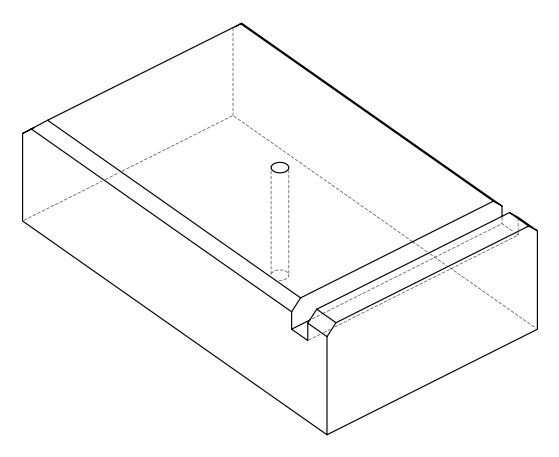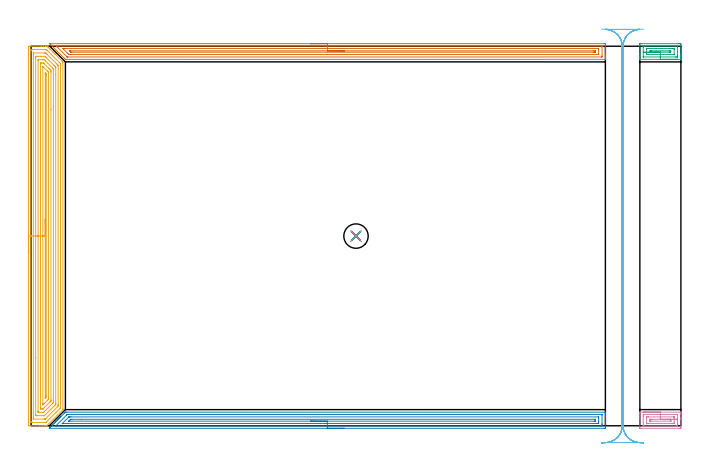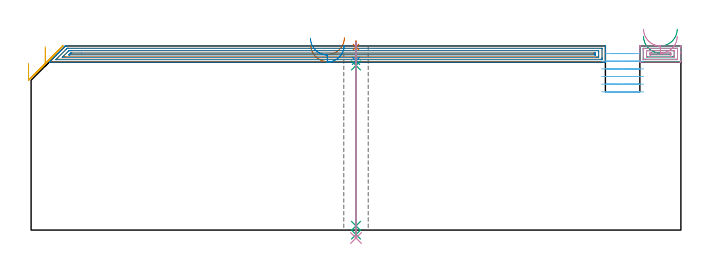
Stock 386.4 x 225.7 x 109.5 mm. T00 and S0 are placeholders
(PLAN: 10 operations, 5 tool changes, 45.2 min)
(1 AREA_MILL | FG_CHAMFER_SURFACE | UGT0205_001 | 10.61 min | 14761 mm3)
(2 AREA_MILL_1 | FG_CHAMFER_SURFACE_1 | UGT0205_001 | 10.63 min | 15770 mm3)
(3 AREA_MILL_2 | FG_CHAMFER_SURFACE_2 | UGT0205_001 | 0.97 min | 1296 mm3)
(4 AREA_MILL_3 | FG_CHAMFER_SURFACE_3 | UGT0205_001 | 0.98 min | 1389 mm3)
(5 AREA_MILL_4 | FG_CHAMFER_SURFACE_4 | UGT0205_001 | 14.39 min | 45898 mm3)
(6 MILL_RECTANGULAR_SLOT | SLOT_RECTANGULAR | UGT0201_136 | Follow Part, ap 5, ae 75% | 6.53 min | 125310 mm3)
(7 SPOT_DRILL | STEP1HOLE | NXT0321_9005460120000 | 0.03 min | 5 mm3)
(8 DRILL_BLIND_HOLE_INTO_CENTER | STEP1HOLE | NXT0301_030 | 0.05 min | 214 mm3)
(9 GUN_DRILL_THROUGH_HOLE | STEP1HOLE | UGT0307_001 | 0.52 min | 1962 mm3)
(10 SPADE_DRILL_TO_ENLARGE_THROUGH_HOLE | STEP1HOLE | UGT0306_005 | 0.47 min | 15858 mm3)
(TOOL UGT0205_001 | Chamfer Mill 20 x 3 x 45 deg. | D20 FL50 Z2)
(TOOL UGT0201_136 | Carbide End Mill 20.0 | D20 FL30 Z4)
(TOOL NXT0321_9005460120000 | NC Spot Drill, 142deg, 12mm, Carbide, Uncoated | D12 PA142 FL30 Z2)
(TOOL NXT0301_030 | Carbide Drill 5.9mm [860.1-0590-018A1-MM 2214] | D5.9 PA140 FL28 Z2)
(TOOL UGT0307_001 | Gun Drill 5 mm | D5 PA130 FL24 Z1)
(TOOL UGT0306_005 | Spade Drill 14.5mm | D14.5 PA132 FL10 Z2)
(OP 1 AREA_MILL)
G17 G21 G94 G90
T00 M6
G54
G17 G0 G90 X166.3 Y227.2 S1061 M3
G43 Z119.5 H0
Z110.2
G94 G1 X166.338 Z109.328 F250.
X166.452 Z108.464
X166.641 Z107.612
X166.903 Z106.78
X167.237 Z105.974
X167.64 Z105.2
X168.109 Z104.464
X168.64 Z103.772
X169.229 Z103.129
X169.872 Z102.54
X170.564 Z102.008
X171.3 Z101.54
X172.074 Z101.137
X172.88 Z100.803
X173.712 Z100.541
X174.564 Z100.352
X175.429 Z100.238
X176.3 Z100.2
X340.867
X341.137 Y227.197 Z100.202
X341.49 Y227.192 Z100.206
X341.5 Y226.835 Z100.563
Y221.209 Z106.186
Y219.792 Z107.605
Y219.421 Z107.974
Y218.68 Z108.72
Y218.42 Z108.98
X341.493 Y217.972 Z109.42
X341.49 Y217.903 Z109.489
X341.315 Y217.9 Z109.5
X20.677
X20.396 Y217.905 Z109.491
X19.773 Y218.527 Z108.873
X11.435 Y226.865 Z100.534
X11.279 Y227.02 Z100.377
X11.137 Y227.167 Z100.231
X11.118 Y227.194 Z100.204
X11.137 Y227.199 Z100.199
X176.3 Y227.2 Z100.2
Y225.786 Z101.614
X339.079 Y225.785 Z101.615
X339.185 Y225.784 Z101.616
X339.398 Y225.779 Z101.621
X339.491 Y225.77 Z101.63
X339.494 Y225.739 Z101.661
X339.496 Y225.679 Z101.721
X339.5 Y225.258 Z102.142
X339.499 Y219.895 Z107.505
X339.492 Y219.421 Z107.979
X339.49 Y219.323 Z108.077
X339.292 Y219.317 Z108.083
X339.185 Y219.315 Z108.085
X21.677
X21.571 Y219.316 Z108.084
X21.465 Y219.32 Z108.08
X21.44 Y219.322 Z108.078
X21.424 Y219.333 Z108.067
X21.391 Y219.361 Z108.039
X21.329 Y219.421 Z107.979
X15.31 Y225.44 Z101.96
X15.076 Y225.679 Z101.721
X14.999 Y225.762 Z101.638
X14.986 Y225.779 Z101.621
X15.026 Y225.781 Z101.619
X15.097 Y225.784 Z101.616
X15.204 Y225.785 Z101.615
X15.31 Y225.786 Z101.614
X176.3
Y224.372 Z103.028
X337.29 Y224.371 Z103.029
X337.45 Y224.37 Z103.03
X337.477 Y224.368 Z103.032
X337.485 Y224.366 Z103.034
X337.49 Y224.352 Z103.048
X337.495 Y224.241 Z103.159
X337.499 Y224.101 Z103.299
X337.5 Y221.209 Z106.191
X337.499 Y221. Z106.4
X337.493 Y220.789 Z106.611
X337.49 Y220.735 Z106.665
X337.469 Y220.733 Z106.667
X337.41 Y220.731 Z106.669
X337.29 Y220.729 Z106.671
X23.84
X23.36 Y220.73 Z106.67
X22.941 Y220.733 Z106.667
X22.465 Y220.741 Z106.659
X21.993 Y221.209 Z106.191
X21.571 Y221.628 Z105.772
X19.309 Y223.891 Z103.509
X18.888 Y224.317 Z103.083
X18.847 Y224.364 Z103.036
X18.888 Y224.365 Z103.035
X19.303 Y224.37 Z103.03
X19.782 Y224.371 Z103.029
X20.196
X176.3 Y224.372 Z103.028
Y222.957 Z104.443
X334.646
X335.461 Y222.952 Z104.448
X335.482 Y222.951 Z104.449
X335.49 Y222.938 Z104.462
X335.494 Y222.884 Z104.516
X335.498 Y222.773 Z104.627
X335.499 Y222.55 Z104.85
X335.498 Y222.327 Z105.073
X335.494 Y222.216 Z105.184
X335.49 Y222.162 Z105.238
X335.482 Y222.149 Z105.251
X335.457 Y222.148 Z105.252
X334.646 Y222.143 Z105.257
X334.607
X24.214
X23.807 Y222.146 Z105.254
X23.604 Y222.149 Z105.251
X23.508 Y222.152 Z105.248
X23.458 Y222.199 Z105.201
X23.36 Y222.291 Z105.109
X22.788 Y222.865 Z104.535
X22.726 Y222.932 Z104.468
X22.711 Y222.95 Z104.45
X22.714 Y222.951 Z104.449
X22.76 Y222.953 Z104.447
X22.96 Y222.956 Z104.444
X23.36 Y222.957 Z104.443
X176.3
X177.172 Z104.481
X178.037 Z104.595
X178.888 Z104.783
X179.72 Z105.046
X180.526 Z105.38
X181.3 Z105.782
X182.036 Z106.251
X182.728 Z106.782
X183.371 Z107.372
X183.961 Z108.015
X184.492 Z108.707
X184.96 Z109.443
X185.363 Z110.216
X185.697 Z111.022
X185.959 Z111.854
X186.148 Z112.706
X186.262 Z113.571
X186.3 Z114.443
G0 Z119.5
M5
M2
(OP 2 AREA_MILL_1)
G17 G21 G94 G90
T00 M6
G54
G17 G0 G90 X186.15 Y-1.5 S1061 M3
G43 Z119.5 H0
Z109.9
G94 G1 X186.112 Z109.028 F250.
X185.998 Z108.163
X185.809 Z107.312
X185.547 Z106.48
X185.213 Z105.674
X184.81 Z104.9
X184.341 Z104.164
X183.81 Z103.472
X183.221 Z102.829
X182.578 Z102.24
X181.886 Z101.708
X181.15 Z101.24
X180.376 Z100.837
X179.57 Z100.503
X178.738 Z100.241
X177.886 Z100.052
X177.022 Z99.938
X176.15 Z99.9
X10.965
X10.819 Y-1.493 Z99.906
X10.965 Y-1.338 Z100.062
X11.171 Y-1.129 Z100.271
X11.208 Y-1.092 Z100.308
X11.858 Y-0.442 Z100.958
X12.751 Y0.451 Z101.85
X13.644 Y1.344 Z102.743
X14.428 Y2.129 Z103.527
X14.537 Y2.238 Z103.635
X14.721 Y2.422 Z103.82
X15.43 Y3.13 Z104.528
X15.597 Y3.3 Z104.695
X15.763 Y3.464 Z104.862
X15.876 Y3.577 Z104.975
X16.037 Y3.739 Z105.134
X16.195 Y3.896 Z105.294
X16.322 Y4.023 Z105.421
X16.476 Y4.178 Z105.574
X16.627 Y4.328 Z105.726
X16.769 Y4.47 Z105.868
X16.915 Y4.618 Z106.013
X17.059 Y4.76 Z106.158
X17.215 Y4.916 Z106.314
X17.355 Y5.057 Z106.452
X17.492 Y5.193 Z106.59
X17.662 Y5.363 Z106.761
X19.991 Y7.692 Z109.089
X20.34 Y8.039 Z109.438
X20.399 Y8.093 Z109.492
X20.427 Y8.095 Z109.494
X21.233 Y8.1 Z109.5
X341.335
X341.49 Y8.098 Z109.489
X341.497 Y7.951 Z109.344
X341.5 Y7.798 Z109.197
Y7.463 Z108.863
Y6.813 Z108.208
Y5.61 Z107.007
Y5.057 Z106.451
Y-1.092 Z100.305
X341.497 Y-1.371 Z100.026
X341.49 Y-1.492 Z99.905
X341.367 Y-1.499 Z99.899
X340.888 Y-1.5 Z99.9
X176.15
Y-0.086 Z101.314
X14.983 Y-0.085 Z101.315
X14.852
X14.734 Y-0.081 Z101.319
X14.686 Y-0.079 Z101.321
X14.689 Y-0.072 Z101.328
X14.76 Y0.006 Z101.406
X14.839 Y0.087 Z101.487
X20.957 Y6.207 Z107.607
X21.233 Y6.48 Z107.88
X21.405 Y6.644 Z108.044
X21.462 Y6.679 Z108.079
X21.554 Y6.681 Z108.081
X21.745 Y6.684 Z108.084
X22.126 Y6.685 Z108.085
X22.256 Y6.686 Z108.086
X339.103 Y6.685 Z108.085
X339.233
X339.458 Y6.68 Z108.08
X339.481 Y6.679 Z108.079
X339.49 Y6.669 Z108.069
X339.496 Y6.639 Z108.039
X339.498 Y6.609 Z108.009
X339.5 Y6.423 Z107.823
Y1.153 Z102.553
X339.497 Y0.665 Z102.065
X339.492 Y0.282 Z101.682
X339.474 Y-0.079 Z101.321
X339.103 Y-0.084 Z101.316
X338.972 Y-0.085 Z101.315
X176.15 Y-0.086 Z101.314
Y1.328 Z102.728
X18.773 Y1.329 Z102.729
X18.573 Y1.33 Z102.73
X18.555 Y1.332 Z102.732
X18.547 Y1.335 Z102.735
X18.549 Y1.343 Z102.743
X18.555 Y1.354 Z102.754
X22.257 Y5.057 Z106.457
X22.412 Y5.204 Z106.604
X22.467 Y5.256 Z106.656
X22.583 Y5.264 Z106.664
X22.803 Y5.269 Z106.669
X23.019 Y5.27 Z106.67
X23.694 Y5.271 Z106.671
X337.317
X337.39 Y5.27 Z106.67
X337.447 Y5.267 Z106.667
X337.479 Y5.265 Z106.665
X337.49 Y5.236 Z106.636
X337.495 Y5.057 Z106.457
X337.499 Y4.878 Z106.278
X337.5 Y4.178 Z105.578
Y2.241 Z103.641
X337.498 Y1.543 Z102.943
X337.496 Y1.367 Z102.767
X337.491 Y1.341 Z102.741
X337.477 Y1.335 Z102.735
X337.426 Y1.333 Z102.733
X337.317 Y1.33 Z102.73
X336.642 Y1.329 Z102.729
X336.424 Y1.328 Z102.728
X176.15
Y2.743 Z104.143
X23.019
X22.691 Y2.744 Z104.144
X22.524 Y2.747 Z104.147
X22.425 Y2.749 Z104.149
X22.487 Y2.826 Z104.226
X22.545 Y2.888 Z104.288
X23.019 Y3.37 Z104.77
X23.431 Y3.773 Z105.173
X23.501 Y3.84 Z105.24
X23.629 Y3.85 Z105.25
X23.912 Y3.854 Z105.254
X24.239 Y3.856 Z105.256
X29.967 Y3.857 Z105.257
X334.965
X335.367 Y3.855 Z105.255
X335.447 Y3.853 Z105.253
X335.478 Y3.851 Z105.251
X335.49 Y3.821 Z105.221
X335.5 Y3.3 Z104.7
X335.496 Y2.876 Z104.276
X335.492 Y2.771 Z104.171
X335.49 Y2.75 Z104.15
X335.461 Y2.748 Z104.148
X335.393 Y2.745 Z104.145
X335.204 Y2.743 Z104.143
X176.15
X175.278 Z104.181
X174.413 Z104.295
X173.562 Z104.483
X172.73 Z104.746
X171.924 Z105.08
X171.15 Z105.482
X170.414 Z105.951
X169.722 Z106.482
X169.079 Z107.072
X168.49 Z107.715
X167.958 Z108.407
X167.49 Z109.143
X167.087 Z109.916
X166.753 Z110.722
X166.491 Z111.554
X166.302 Z112.406
X166.188 Z113.271
X166.15 Z114.143
G0 Z119.5
M5
M2
(OP 3 AREA_MILL_2)
G17 G21 G94 G90
T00 M6
G54
G17 G0 G90 X384.2 Y217.9 S1061 M3
G43 Z119.5 H0
G94 G1 X384.162 Z118.628 F250.
X384.048 Z117.764
X383.859 Z116.912
X383.597 Z116.08
X383.263 Z115.274
X382.86 Z114.5
X382.391 Z113.764
X381.86 Z113.072
X381.271 Z112.429
X380.628 Z111.84
X379.936 Z111.308
X379.2 Z110.84
X378.426 Z110.437
X377.62 Z110.103
X376.788 Z109.841
X375.936 Z109.652
X375.072 Z109.538
X374.2 Z109.5
X362.156
X362.01 Y217.903 Z109.488
X362.007 Y217.96 Z109.432
X362. Y218.337 Z109.062
Y218.798 Z108.602
Y219.421 Z107.974
Y220.627 Z106.77
Y221.209 Z106.185
X362.001 Y226.573 Z100.824
X362.003 Y227.173 Z100.225
X362.007 Y227.192 Z100.206
X362.602 Y227.2 Z100.2
X385.173
X385.798 Y227.197 Z100.203
X386.393 Y227.192 Z100.206
X386.397 Y227.173 Z100.225
X386.4 Y226.573 Z100.824
Y226.282 Z101.115
Y221.209 Z106.185
Y220.627 Z106.77
Y220.315 Z107.081
Y219.733 Z107.664
Y219.421 Z107.974
Y218.798 Z108.602
Y218.337 Z109.062
X386.398 Y217.962 Z109.429
X386.396 Y217.935 Z109.456
X386.39 Y217.903 Z109.488
X386.244 Y217.9 Z109.5
X374.2
Y219.314 Z108.086
X364.279 Y219.315 Z108.085
X364.067 Y219.319 Z108.081
X364.013 Y219.321 Z108.079
X364.008 Y219.333 Z108.067
X364.003 Y219.366 Z108.034
X364.001 Y219.421 Z107.979
Y225.171 Z102.229
X364.007 Y225.679 Z101.721
X364.01 Y225.769 Z101.631
X364.173 Y225.78 Z101.62
X364.281 Y225.784 Z101.616
X364.386 Y225.785 Z101.615
X365.172 Y225.786 Z101.614
X384.121 Y225.785 Z101.615
X384.333 Y225.781 Z101.619
X384.387 Y225.779 Z101.621
X384.391 Y225.767 Z101.633
X384.397 Y225.734 Z101.666
X384.399 Y225.679 Z101.721
Y219.929 Z107.471
X384.393 Y219.421 Z107.979
X384.39 Y219.331 Z108.069
X384.227 Y219.321 Z108.079
X384.119 Y219.316 Z108.084
X384.014 Y219.315 Z108.085
X383.228 Y219.314 Z108.086
X374.2
Y220.728 Z106.672
X367.063 Y220.729 Z106.671
X366.649 Y220.73 Z106.67
X366.17 Y220.733 Z106.667
X366.02 Y220.735 Z106.665
X366.008 Y221.038 Z106.362
X366.003 Y221.209 Z106.191
X366.001 Y221.379 Z106.021
X366. Y224.061 Z103.339
X366.005 Y224.232 Z103.168
X366.01 Y224.345 Z103.055
X366.014 Y224.366 Z103.034
X366.022 Y224.368 Z103.032
X366.051 Y224.37 Z103.03
X366.17 Y224.371 Z103.029
X381.337
X381.751 Y224.37 Z103.03
X382.23 Y224.367 Z103.033
X382.38 Y224.365 Z103.035
X382.392 Y224.062 Z103.338
X382.397 Y223.891 Z103.509
X382.399 Y223.721 Z103.679
Y221.039 Z106.361
X382.395 Y220.868 Z106.532
X382.39 Y220.755 Z106.645
X382.386 Y220.734 Z106.666
X382.378 Y220.732 Z106.668
X382.349 Y220.73 Z106.67
X382.23 Y220.729 Z106.671
X374.2 Y220.728 Z106.672
Y222.143 Z105.257
X368.847
X368.807
X368.01 Y222.155 Z105.245
X368.006 Y222.945 Z104.455
X368.036 Y222.95 Z104.45
X368.847 Y222.957 Z104.443
X368.886
X379.593
X380.39 Y222.945 Z104.455
X380.393 Y222.155 Z105.245
X379.513 Y222.143 Z105.257
X374.2
X373.328 Z105.295
X372.463 Z105.409
X371.612 Z105.598
X370.78 Z105.86
X369.974 Z106.194
X369.2 Z106.597
X368.464 Z107.066
X367.772 Z107.597
X367.129 Z108.186
X366.539 Z108.829
X366.008 Z109.522
X365.54 Z110.257
X365.137 Z111.031
X364.803 Z111.837
X364.541 Z112.669
X364.352 Z113.521
X364.238 Z114.386
X364.2 Z115.257
G0 Z119.5
M5
M2
(OP 4 AREA_MILL_3)
G17 G21 G94 G90
T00 M6
G54
G17 G0 G90 X364.2 Y8.1 S1061 M3
G43 Z119.5 H0
G94 G1 X364.238 Z118.628 F250.
X364.352 Z117.763
X364.541 Z116.912
X364.803 Z116.08
X365.137 Z115.274
X365.54 Z114.5
X366.008 Z113.764
X366.54 Z113.072
X367.129 Z112.429
X367.772 Z111.839
X368.464 Z111.308
X369.2 Z110.84
X369.974 Z110.437
X370.78 Z110.103
X371.612 Z109.841
X372.464 Z109.652
X373.328 Z109.538
X374.2 Z109.5
X386.244
X386.39 Y8.098 Z109.489
X386.397 Y7.96 Z109.352
X386.4 Y7.815 Z109.214
Y7.426 Z108.825
Y6.813 Z108.208
Y4.75 Z106.148
Y4.178 Z105.573
Y3.586 Z104.982
Y-0.806 Z100.591
X386.396 Y-1.092 Z100.305
X386.39 Y-1.492 Z99.905
X386.209 Y-1.496 Z99.902
X385.798 Y-1.5 Z99.9
X362.602
X362.119 Y-1.495 Z99.903
X362.01 Y-1.492 Z99.906
X362. Y-1.378 Z100.019
Y4.178 Z105.573
Y5.629 Z107.026
Y6.813 Z108.208
Y7.426 Z108.825
Y7.815 Z109.215
X362.003 Y7.96 Z109.352
X362.01 Y8.098 Z109.489
X362.156 Y8.1 Z109.5
X374.2
Y6.686 Z108.086
X384.014 Y6.685 Z108.085
X384.145
X384.364 Y6.68 Z108.08
X384.385 Y6.679 Z108.079
X384.39 Y6.666 Z108.066
X384.396 Y6.638 Z108.038
X384.399 Y6.611 Z108.011
X384.4 Y3.359 Z104.759
Y1.163 Z102.563
X384.399 Y0.665 Z102.065
X384.396 Y0.289 Z101.689
X384.385 Y-0.079 Z101.321
X384.014 Y-0.084 Z101.316
X383.883 Y-0.085 Z101.315
X364.386
X364.255
X364.036 Y-0.08 Z101.32
X364.015 Y-0.079 Z101.321
X364.01 Y-0.066 Z101.334
X364.004 Y-0.039 Z101.361
X364.001 Y-0.011 Z101.389
X364. Y0.166 Z101.566
Y1.923 Z103.323
Y5.437 Z106.837
X364.002 Y5.935 Z107.335
X364.004 Y6.311 Z107.711
X364.015 Y6.679 Z108.079
X364.386 Y6.684 Z108.084
X364.517 Y6.685 Z108.085
X374.2 Y6.686 Z108.086
Y5.272 Z106.672
X382.23 Y5.271 Z106.671
X382.302 Y5.27 Z106.67
X382.36 Y5.267 Z106.667
X382.389 Y5.265 Z106.665
X382.392 Y5.224 Z106.624
X382.397 Y5.057 Z106.457
X382.4 Y4.889 Z106.289
Y2.254 Z103.654
X382.396 Y1.543 Z102.943
X382.392 Y1.383 Z102.783
X382.384 Y1.335 Z102.735
X382.338 Y1.333 Z102.733
X382.23 Y1.331 Z102.731
X381.555 Y1.329 Z102.729
X381.337 Y1.328 Z102.728
X366.17 Y1.329 Z102.729
X366.098 Y1.33 Z102.73
X366.04 Y1.333 Z102.733
X366.011 Y1.335 Z102.735
X366.008 Y1.376 Z102.776
X366.003 Y1.543 Z102.943
X366. Y1.711 Z103.111
Y4.346 Z105.746
X366.004 Y5.057 Z106.457
X366.008 Y5.217 Z106.617
X366.016 Y5.265 Z106.665
X366.062 Y5.267 Z106.667
X366.17 Y5.269 Z106.669
X366.845 Y5.271 Z106.671
X367.063
X374.2 Y5.272 Z106.672
Y3.857 Z105.257
X379.553
X379.88
X380.275 Y3.855 Z105.255
X380.358 Y3.853 Z105.253
X380.389 Y3.851 Z105.251
X380.392 Y3.812 Z105.212
X380.395 Y3.719 Z105.119
X380.4 Y3.345 Z104.745
Y3.3 Z104.7
X380.398 Y2.883 Z104.283
X380.396 Y2.779 Z104.179
X380.392 Y2.754 Z104.154
X380.388 Y2.75 Z104.15
X380.376 Y2.747 Z104.147
X380.308 Y2.744 Z104.144
X380.119 Y2.743 Z104.143
X368.52
X368.125 Y2.745 Z104.145
X368.042 Y2.747 Z104.147
X368.011 Y2.749 Z104.149
X368.008 Y2.788 Z104.188
X368.005 Y2.881 Z104.281
X368. Y3.255 Z104.655
Y3.3 Z104.7
X368.004 Y3.717 Z105.117
X368.007 Y3.821 Z105.221
X368.009 Y3.843 Z105.243
X368.027 Y3.85 Z105.25
X368.092 Y3.853 Z105.253
X368.282 Y3.856 Z105.256
X368.847 Y3.857 Z105.257
X369.173
X374.2
X375.072 Z105.295
X375.936 Z105.409
X376.788 Z105.598
X377.62 Z105.86
X378.426 Z106.194
X379.2 Z106.597
X379.936 Z107.066
X380.628 Z107.597
X381.271 Z108.186
X381.86 Z108.829
X382.392 Z109.521
X382.86 Z110.257
X383.263 Z111.031
X383.597 Z111.837
X383.859 Z112.669
X384.048 Z113.521
X384.162 Z114.386
X384.2 Z115.257
G0 Z119.5
M5
M2
(OP 5 AREA_MILL_4)
G17 G21 G94 G90
T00 M6
G54
G17 G0 G90 X-1.5 Y102.85 S1061 M3
G43 Z119.5 H0
Z99.1
G94 G1 Y102.888 Z98.228 F250.
Y103.002 Z97.363
Y103.191 Z96.512
Y103.453 Z95.68
Y103.787 Z94.874
Y104.19 Z94.1
Y104.658 Z93.364
Y105.19 Z92.672
Y105.779 Z92.029
Y106.422 Z91.439
Y107.114 Z90.908
Y107.85 Z90.44
Y108.624 Z90.037
Y109.43 Z89.703
Y110.262 Z89.441
Y111.113 Z89.252
Y111.978 Z89.138
Y112.85 Z89.1
Y224.663
X-1.499 Y225.07 Z89.101
X-1.495 Y225.552 Z89.103
X-1.492 Y225.691 Z89.106
X-1.019 Y225.7 Z89.578
X6.049 Z96.644
X7.456 Z98.052
X8.7 Z99.294
X9.241 Z99.839
X9.584 Y225.694 Z100.183
X9.596 Y225.692 Z100.195
X9.634 Y225.666 Z100.233
X9.825 Y225.475 Z100.424
X9.878 Y225.423 Z100.475
X9.932 Y225.368 Z100.531
X10.116 Y225.184 Z100.715
X10.173 Y225.129 Z100.769
X10.23 Y225.07 Z100.829
X10.407 Y224.893 Z101.006
X10.467 Y224.834 Z101.064
X11.146 Y224.154 Z101.746
X11.351 Y223.951 Z101.947
X12. Y223.301 Z102.599
X12.234 Y223.068 Z102.83
X12.852 Y222.448 Z103.452
X12.913 Y222.388 Z103.512
X13.118 Y222.184 Z103.714
X13.706 Y221.595 Z104.305
X13.807 Y221.494 Z104.406
X14.001 Y221.301 Z104.597
X14.105 Y221.195 Z104.704
X14.191 Y221.109 Z104.791
X14.296 Y221.006 Z104.892
X18.419 Y216.883 Z109.015
X18.556 Y216.745 Z109.154
X18.726 Y216.575 Z109.323
X18.861 Y216.441 Z109.457
X18.874 Y216.425 Z109.47
X18.895 Y216.396 Z109.49
X18.9 Y216.128 Z109.5
Y9.97
X18.893 Y9.595 Z109.493
X18.871 Y9.572 Z109.471
X18.861 Y9.561 Z109.46
X9.38 Y0.079 Z99.978
X9.3 Y0.01 Z99.896
X9.223 Y0. Z99.822
X9.142 Z99.741
X8.538 Z99.138
X7.816 Z98.412
X6.572 Z97.169
X5.166 Z95.761
X-1.281 Y0.001 Z89.316
X-1.492 Y0.01 Z89.106
X-1.499 Y0.221 Z89.099
Y0.25
X-1.5 Y112.85 Z89.1
X-0.086 Z90.514
Y222.337
X-0.085 Y223.231 Z90.515
X-0.084 Y223.282 Z90.516
X-0.071 Y223.69 Z90.529
X0.337 Y223.697 Z90.937
X1.632 Y223.7 Z92.232
X8.287 Y223.699 Z98.887
X8.7 Y223.696 Z99.3
X9.113 Y223.69 Z99.713
X9.157 Y223.682 Z99.757
X9.184 Y223.659 Z99.784
X9.239 Y223.608 Z99.839
X9.349 Y223.5 Z99.949
X9.569 Y223.282 Z100.169
X16.721 Y216.128 Z107.321
X17.479 Y215.292 Z108.079
X17.486 Y214.34 Z108.086
Y11.36
X17.482 Y10.938 Z108.082
X17.479 Y10.728 Z108.079
X17.472 Y10.633 Z108.072
X17.423 Y10.58 Z108.023
X17.314 Y10.466 Z107.914
X14.885 Y8.034 Z105.485
X9.268 Y2.418 Z99.868
X8.981 Y2.134 Z99.581
X8.885 Y2.044 Z99.485
X8.851 Y2.013 Z99.451
X8.803 Y2.009 Z99.403
X8.7 Y2.005 Z99.3
X8.229 Y2. Z98.829
X0.748 Y2.001 Z91.348
X0.274 Y2.003 Z90.874
X0.032 Y2.01 Z90.632
X-0.079 Y2.026 Z90.521
X-0.085 Y2.367 Z90.515
Y2.418
X-0.086 Y112.85 Z90.514
X1.328 Z91.928
X1.329 Y220.906 Z91.929
X1.33 Y221.494 Z91.93
X1.333 Y221.646 Z91.933
X1.335 Y221.682 Z91.935
X1.339 Y221.69 Z91.939
X1.36 Y221.694 Z91.96
X1.429 Y221.699 Z92.029
X7.816 Z98.416
X8.5 Y221.696 Z99.1
X8.7 Y221.69 Z99.3
X8.903 Y221.494 Z99.503
X9.584 Y220.817 Z100.184
X9.802 Y220.599 Z100.402
X15.165 Y215.234 Z105.765
X15.768 Y214.62 Z106.368
X16.033 Y214.34 Z106.633
X16.065 Y214.297 Z106.665
X16.067 Y214.263 Z106.667
X16.07 Y214.187 Z106.67
X16.071 Y214.034 Z106.671
Y12.842
X16.068 Y12.254 Z106.668
X16.065 Y11.954 Z106.665
X16.055 Y11.666 Z106.655
X15.765 Y11.364 Z106.365
X8.607 Y4.206 Z99.207
X8.445 Y4.053 Z99.045
X8.415 Y4.026 Z99.015
X8.36 Y4.01 Z98.96
X8.224 Y4.005 Z98.824
X8.02 Y4.001 Z98.62
X1.632 Z92.232
X1.428 Y4.003 Z92.028
X1.37 Y4.006 Z91.97
X1.339 Y4.01 Z91.939
X1.335 Y4.025 Z91.935
X1.332 Y4.104 Z91.932
X1.33 Y4.206 Z91.93
X1.329 Y4.513 Z91.929
X1.328 Y5.101 Z91.928
Y112.85
X2.743 Z93.343
Y218.811
X2.747 Y219.471 Z93.347
X2.75 Y219.686 Z93.35
X2.96 Y219.691 Z93.56
X3.399 Y219.7 Z93.999
X6.054 Z96.654
X7.822 Z98.422
X8.267 Y219.672 Z98.867
X8.7 Y219.247 Z99.3
X9.14 Y218.811 Z99.74
X13.611 Y214.34 Z104.211
X14.001 Y213.948 Z104.601
X14.494 Y213.446 Z105.094
X14.65 Y213.275 Z105.25
X14.653 Y213.114 Z105.253
X14.656 Y212.783 Z105.256
X14.657 Y208.8 Z105.257
Y13.379
X14.656 Y13.148 Z105.256
X14.653 Y12.817 Z105.253
X14.65 Y12.735 Z105.25
X14.643 Y12.703 Z105.243
X14.623 Y12.68 Z105.223
X14.545 Y12.598 Z105.145
X14.205 Y12.254 Z104.805
X14.103 Y12.151 Z104.703
X8.155 Y6.204 Z98.755
X8.018 Y6.07 Z98.618
X7.974 Y6.03 Z98.574
X7.951 Y6.012 Z98.551
X7.926 Y6.008 Z98.526
X7.816 Y6. Z98.416
X7.811 Z98.411
X3.399 Z93.999
X2.959 Y6.007 Z93.559
X2.75 Y6.011 Z93.35
X2.748 Y6.133 Z93.348
X2.743 Y6.658 Z93.343
Y40.458
Y112.85
X4.157 Z94.757
X4.158 Y217.276 Z94.758
X4.161 Y217.53 Z94.761
X4.164 Y217.69 Z94.764
X4.199 Y217.694 Z94.799
X4.282 Y217.697 Z94.882
X4.497 Y217.7 Z95.097
X6.933 Y217.699 Z97.533
X7.15 Y217.697 Z97.75
X7.816 Y217.676 Z98.416
X8.478 Y217.023 Z99.078
X13.118 Y212.384 Z103.718
X13.207 Y212.293 Z103.807
X13.227 Y212.268 Z103.827
X13.235 Y212.256 Z103.835
X13.238 Y212.207 Z103.838
X13.241 Y212.038 Z103.841
X13.243 Y211.784 Z103.843
Y211.657
X13.242 Y14.042 Z103.842
X13.241 Y13.918 Z103.841
X13.236 Y13.79 Z103.836
X13.227 Y13.737 Z103.827
X13.199 Y13.705 Z103.799
X13.118 Y13.618 Z103.718
X12.885 Y13.384 Z103.485
X12.65 Y13.148 Z103.25
X7.816 Y8.316 Z98.416
X7.548 Y8.055 Z98.148
X7.509 Y8.019 Z98.109
X7.434 Y8.01 Z98.034
X7.268 Y8.005 Z97.868
X6.933 Y8.001 Z97.533
X6.719 Y8. Z97.319
X4.951 Z95.551
X4.282 Y8.003 Z94.882
X4.187 Y8.007 Z94.787
X4.165 Y8.009 Z94.765
X4.161 Y8.128 Z94.761
X4.158 Y8.297 Z94.758
X4.157 Y8.55 Z94.757
Y8.677
Y112.85
X5.571 Z96.171
X5.572 Y215.476 Z96.172
X5.573 Y215.597 Z96.173
X5.575 Y215.657 Z96.175
X5.577 Y215.681 Z96.177
X5.596 Y215.693 Z96.196
X6.049 Y215.697 Z96.649
X6.473 Y215.699 Z97.073
X7.252 Y215.696 Z97.852
X7.306 Y215.694 Z97.906
X7.333 Y215.69 Z97.933
X7.345 Y215.686 Z97.945
X7.661 Y215.391 Z98.261
X10.467 Y212.585 Z101.067
X11.351 Y211.7 Z101.951
X11.392 Y211.657 Z101.992
X11.822 Y211.181 Z102.422
X11.825 Y210.763 Z102.425
X11.828 Y210.28 Z102.428
X11.829 Y188.215 Z102.429
Y15.347
X11.827 Y14.937 Z102.427
X11.824 Y14.816 Z102.424
X11.822 Y14.79 Z102.422
X11.809 Y14.768 Z102.409
X11.772 Y14.727 Z102.372
X11.667 Y14.617 Z102.267
X11.351 Y14.298 Z101.951
X11.224 Y14.171 Z101.824
X7.518 Y10.466 Z98.118
X7.221 Y10.174 Z97.821
X7.123 Y10.081 Z97.723
X7.046 Y10.01 Z97.646
X6.933 Y10.007 Z97.533
X6.508 Y10.001 Z97.108
X6.049 Y10.002 Z96.649
X5.622 Y10.004 Z96.222
X5.579 Y10.01 Z96.179
X5.577 Y10.05 Z96.177
X5.573 Y10.466 Z96.173
X5.571 Y10.95 Z96.171
Y11.36
Y112.85
X6.985 Z97.585
Y213.393
X6.986 Y213.446 Z97.586
X6.991 Y213.583 Z97.591
X6.993 Y213.598 Z97.593
X7.009 Y213.588 Z97.609
X7.032 Y213.569 Z97.632
X7.055 Y213.547 Z97.655
X7.157 Y213.446 Z97.757
X9.584 Y211.019 Z100.184
X9.84 Y210.763 Z100.44
X10.101 Y210.499 Z100.701
X10.278 Y210.317 Z100.878
X10.408 Y210.18 Z101.008
X10.41 Y210.132 Z101.01
X10.414 Y209.923 Z101.014
X10.415 Y16.725 Z101.015
X10.41 Y15.889 Z101.01
X10.408 Y15.831 Z101.008
X10. Y15.409 Z100.6
X9.584 Y14.981 Z100.184
X9.562 Y14.959 Z100.162
X7.751 Y13.148 Z98.351
X7.715 Y13.113 Z98.315
X7.334 Y12.743 Z97.934
X6.992 Y12.423 Z97.592
X6.986 Y13.095 Z97.586
X6.985 Y13.148 Z97.585
Y112.85
X8.399 Z98.999
X8.4 Y209.583 Z99.
X8.401 Y209.67 Z99.001
X8.404 Y209.722 Z99.004
X8.406 Y209.735 Z99.006
X8.416 Y209.728 Z99.016
X8.542 Y209.608 Z99.142
X8.7 Y209.451 Z99.3
X8.935 Y209.21 Z99.535
X8.991 Y209.15 Z99.591
X8.995 Y209.076 Z99.595
X8.997 Y208.975 Z99.597
X9. Y208.672 Z99.6
Y17.619
Y17.316
X8.996 Y17.02 Z99.596
X8.994 Y16.875 Z99.594
X8.985 Y16.844 Z99.585
X8.955 Y16.809 Z99.555
X8.877 Y16.725 Z99.477
X8.789 Y16.635 Z99.389
X8.7 Y16.547 Z99.3
X8.611 Y16.461 Z99.211
X8.436 Y16.295 Z99.036
X8.405 Y16.267 Z99.005
X8.403 Y16.282 Z99.003
X8.401 Y16.334 Z99.001
X8.4 Y16.421 Z99.
X8.399 Y16.725 Z98.999
Y112.85
Y113.722 Z99.038
Y114.586 Z99.151
Y115.438 Z99.34
Y116.27 Z99.603
Y117.076 Z99.936
Y117.85 Z100.339
Y118.586 Z100.808
Y119.278 Z101.339
Y119.921 Z101.928
Y120.51 Z102.572
Y121.041 Z103.264
Y121.51 Z103.999
Y121.913 Z104.773
Y122.247 Z105.579
Y122.509 Z106.411
Y122.698 Z107.263
Y122.812 Z108.128
Y122.85 Z108.999
G0 Z119.5
M5
M2
(OP 6 MILL_RECTANGULAR_SLOT)
G17 G21 G94 G90
T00 M6
G54
G17 G0 G90 X341.744 Y236.137 S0 M3
G43 Z119.5 H0
Z104.95
G94 G1 X344.596 Y235.209 F250.
G2 X351.5 Y225.7 R10. F500.
G1 Y0.
G2 X344.728 Y-9.465 R10.
G1 X344.719 Y-9.493
G3 X347.862 Y-10. R10.
G1 X355.601
G3 X358.763 Y-9.487 R10.
G1 X358.754 Y-9.458
G2 X352. Y0. R10.
G1 Y225.7
G2 X358.902 Y235.208 R10.
G1 X361.755 Y236.137 F250.
G0 X339.29 Y235.904 Z100.4
G1 X342.281 Y235.669
G2 X351.5 Y225.7 R10. F500.
G1 Y0.
G2 X342.389 Y-9.96 R10.
G1 X342.388 Y-9.99
G3 X342.827 Y-10. R10.
G1 X360.689
G3 X361.117 Y-9.991 R10.
G1 X361.116 Y-9.961
G2 X352. Y0. R10.
G1 Y225.7
G2 X361.223 Y235.67 R10.
G1 X364.214 Y235.903 F250.
G0 Z119.5
X364.217 Y-10.202
Z95.85
G1 X361.226 Y-9.97
G2 X352. Y0. R10. F500.
G1 Y225.7
G2 X361.553 Y235.69 R10.
G1 X341.947
G2 X351.5 Y225.7 R10.
G1 Y0.
G2 X342.274 Y-9.97 R10.
G1 X339.283 Y-10.202 F250.
G0 X364.217 Z91.3
G1 X361.226 Y-9.97
G2 X352. Y0. R10. F500.
G1 Y225.7
G2 X361.553 Y235.69 R10.
G1 X341.947
G2 X351.5 Y225.7 R10.
G1 Y0.
G2 X342.274 Y-9.97 R10.
G1 X339.283 Y-10.202 F250.
G0 X364.217 Z86.75
G1 X361.226 Y-9.97
G2 X352. Y0. R10. F500.
G1 Y225.7
G2 X361.553 Y235.69 R10.
G1 Y235.7
X341.947
Y235.69
G2 X351.5 Y225.7 R10.
G1 Y0.
G2 X342.274 Y-9.97 R10.
G1 X339.283 Y-10.202 F250.
G0 X364.217 Z82.2
G1 X361.226 Y-9.97
G2 X352. Y0. R10. F500.
G1 Y225.7
G2 X361.553 Y235.69 R10.
G1 Y235.7
X341.947
Y235.69
G2 X351.5 Y225.7 R10.
G1 Y0.
G2 X342.274 Y-9.97 R10.
G1 X339.283 Y-10.202 F250.
G0 Z119.5
M5
M2
(OP 7 SPOT_DRILL)
G17 G21 G94 G90
T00 M6
G54
G17 G0 G90 X193.2 Y112.8 S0 M3
G43 Z119.5 H0
G94 G81 G98 Z108.872 F250. R112.5
G80
M5
M2
(OP 8 DRILL_BLIND_HOLE_INTO_CENTER)
G17 G21 G94 G90
T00 M6
G54
G17 G0 G90 X193.2 Y112.8 S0 M3
G43 Z119.5 H1
G94 G81 G98 Z100.65 F250. R111.5
G80
M5
M2
(OP 9 GUN_DRILL_THROUGH_HOLE)
G17 G21 G94 G90
T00 M6
G54
G17 G0 G90 X193.2 Y112.8 M8
G43 Z119.5 H0
Z109.225
S716 M3
G94 G1 Z97.894 F125. M26
G4 X.084
Z2.5 F250.
G4 X.084
Z-2.666 F125.
G4 X.084
M5
M9
G0 Z109.225
Z119.5
M2
(OP 10 SPADE_DRILL_TO_ENLARGE_THROUGH_HOLE)
G17 G21 G94 G90
T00 M6
G54
G17 G0 G90 X193.2 Y112.8 S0 M3
G43 Z119.5 H0
G94 G73 G98 Z-4.728 F250. Q14.278 R111.5
G80
M5
M2
